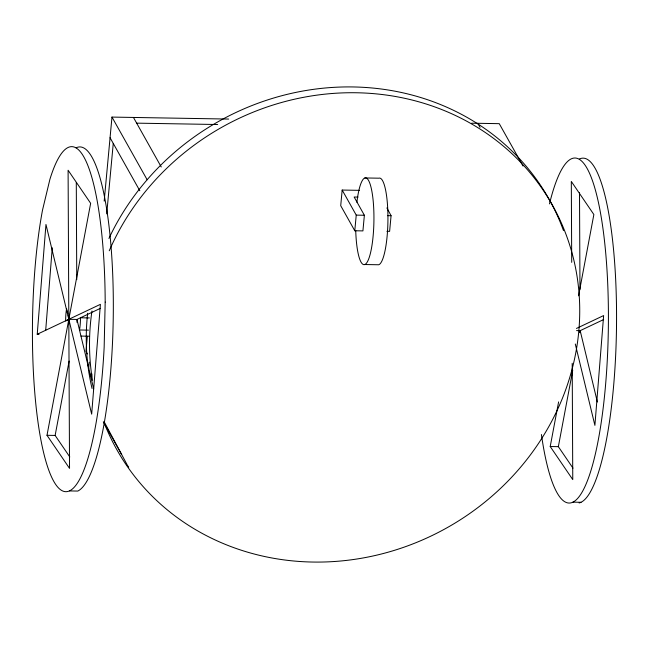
<?xml version="1.0" encoding="UTF-8"?>
<svg xmlns="http://www.w3.org/2000/svg" width="649" height="649" viewBox="0 0 649 649"><rect width="100%" height="100%" fill="white"/><g stroke="black" fill="none" stroke-linecap="round" stroke-linejoin="round"><path stroke-width="0.97" d="M37.228 334.267L45.965 224.473L91.671 414.143L100.408 304.34L37.228 334.267L39.037 334.3M45.69 330.382L52.261 247.772M87.339 336.312L85.944 351.352L87.428 353.989M88.58 369.167L89.229 362.126M104.181 201.125L111.977 117.088L228.651 119.067M91.866 373.856L91.59 376.874L89.302 372.81M106.72 213.87L113.259 143.429M359.408 190.344L342.169 190.052L340.717 205.692L354.784 230.76L362.921 230.898L364.373 215.257L354.143 197.02L358.053 197.093M354.784 230.76L356.236 215.119L342.169 190.052M386.901 207.931L391.071 215.711L389.619 231.352L386.901 231.304M46.996 435.301L90.649 203.307L68.096 170.225L69.54 468.391L46.996 435.301L55.133 435.438L69.792 456.945M55.133 435.438L69.119 361.087M572.199 363.278L572.767 479.611L550.214 446.528L558.611 401.909M578.575 295.83L593.867 214.535L571.315 181.444L571.712 262.374M573.01 468.172L558.351 446.666L572.718 370.328M579.808 332.653L580.182 330.666L603.651 319.551M100.4 308.34L76.955 319.446L68.818 319.308M576.458 328.435L603.635 315.568L594.898 425.371L575.29 344.011M471.685 123.196L499.251 123.667L523.021 166.03M136.663 123.148L217.675 124.527M364.852 177.956L378.846 178.191A43.402 9.127 -89 0 1 387.94 218.421A43.402 9.127 -89 0 1 378.724 264.76L364.73 264.524M356.236 215.119L364.373 215.257M387.453 215.646L391.071 215.711M89.4 317.937L80.468 317.783A16.647 3.496 -89 0 1 79.494 329.984L88.434 330.138M576.563 330.609L580.182 330.666L597.38 402.039M81.011 336.077L88.954 336.214M550.214 446.528L558.351 446.666M69.654 490.928L77.791 491.066A172.512 36.263 -89 0 0 113.324 302.223A172.512 36.263 -89 0 0 76.12 147.818M572.88 502.156L581.017 502.294M477.761 123.302L480.049 127.374M133.459 117.453L161.252 166.971M111.977 117.088L147.145 179.749M110.062 137.734L139.819 190.757M103.313 421.834L121.639 454.495M104.481 422.394L127.512 465.479A249.751 229.73 -29.3 0 0 128.697 467.069M93.667 388.8L76.955 319.446L76.971 322.366M66.604 308.778L67.764 313.564M68.218 315.479L69.143 319.308L65.638 320.971A16.647 3.496 -89 0 1 66.449 309.638M579.508 192.664L579.979 289.365M580.182 330.666L580.19 332.686M76.29 182.499L76.76 279.614M109.243 250.774A249.751 229.73 -29.3 0 1 488.397 134.627A249.751 229.73 -29.3 0 1 476.723 508.443A249.751 229.73 -29.3 0 1 103.889 422.126M92.515 380.403A249.751 229.73 -29.3 0 1 91.955 311.009M92.053 388.524A249.751 229.73 -29.3 0 1 87.656 313.264M108.918 238.459A249.751 229.73 -29.3 0 1 344.416 86.95A249.751 229.73 -29.3 0 1 563.494 230.598M579.346 159.046A172.512 36.263 -89 0 1 616.558 317.921A172.512 36.263 -89 0 1 579.119 502.959M356.893 202.245A43.402 9.127 -89 0 1 371.553 189.622A43.402 9.127 -89 0 1 368.673 259.008A43.402 9.127 -89 0 1 355.725 230.427M549.476 203.891A172.512 36.263 -89 0 1 601.307 217.666A172.512 36.263 -89 0 1 592.675 464.627A172.512 36.263 -89 0 1 541.42 434.538M105.187 302.085L104.165 347.085A172.512 36.263 -89 0 1 51.36 476.553A172.512 36.263 -89 0 1 42.51 210.13L49.916 179.286A172.512 36.263 -89 0 1 105.187 302.085"/></g></svg>
